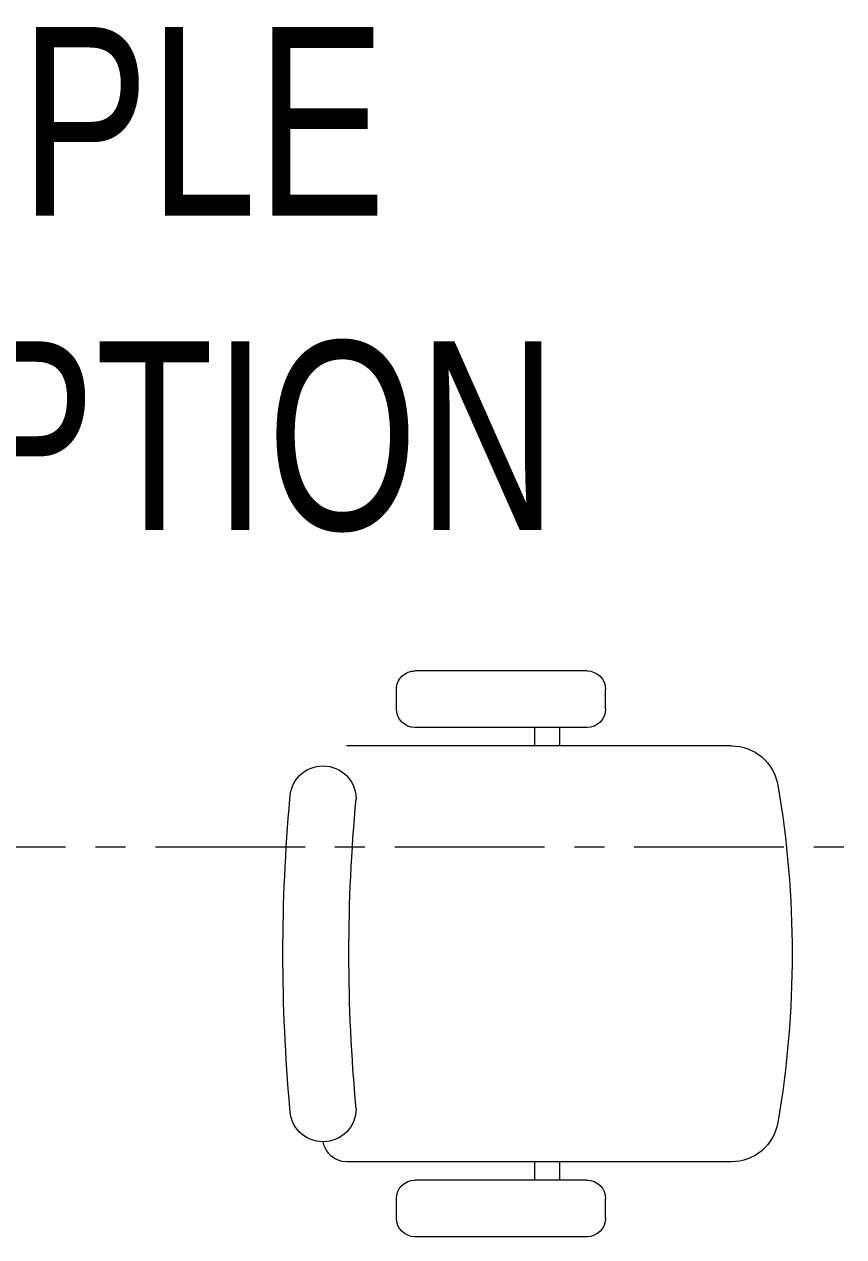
# Model space of a CAD drawing. Header units: millimetres. Extents: x 26027 to 581921, y 7230 to 233891.
# Drawn here: x 569718 to 570587, y 134732 to 136018 of the extents above; entities that cross this region are included whole.
import ezdxf

# ---------------------------------------------------------------- set-up
doc = ezdxf.new("R2010")
doc.units = ezdxf.units.MM
doc.header["$LTSCALE"] = 5
doc.linetypes.add('CENTER', pattern=[50.8, 31.75, -6.35, 6.35, -6.35])
doc.layers.get('0').update_dxf_attribs({"color": 252})
for name, color, linetype, lineweight in [('72_EGR_BASE_TEXT', 252, 'Continuous', 5), ('Medical Equipment and Furniture', 252, 'Continuous', 0), ('NEW', 252, 'Continuous', 5)]:
    doc.layers.add(name, color=color, linetype=linetype, lineweight=lineweight)
doc.layers.add('axes', color=252, linetype='Continuous')
doc.styles.add('X3G_ENTITY_2587EA', font='swisscl.ttf', dxfattribs={"height": 200})

# ---------------------------------------------------------------- blocks, each defined once
blk = doc.blocks.new('*X15')
at = {"color": 0}
for p, q in [((5, 3), (5, 3)), ((5, 3), (5, 3)), ((5, 3), (5, 3)), ((5, 3), (5, 3)), ((5, 3), (5, 3)), ((5, 3), (5, 3)), ((5, 3), (5, 3)), ((5, 3), (5, 3)), ((5, 3), (5, 3)), ((5, 3), (5, 3)), ((5, 3), (5, 3)), ((5, 3), (5, 3)), ((5, 3), (5, 3)), ((5, 3), (5, 3)), ((5, 3), (5, 3)), ((5, 3), (5, 3)), ((5, 3), (5, 3)), ((5, 3), (5, 3)), ((5, 3), (5, 3)), ((5, 3), (5, 3)), ((5, 3), (5, 3)), ((5, 3), (5, 3)), ((5, 3), (5, 3)), ((5, 3), (5, 3)), ((5, 3), (5, 3)), ((5, 3), (5, 3)), ((5, 3), (5, 3)), ((5, 3), (5, 3)), ((5, 3), (5, 3)), ((5, 3), (5, 3)), ((5, 3), (5, 3)), ((5, 3), (5, 3)), ((5, 3), (5, 3)), ((5, 3), (5, 3)), ((5, 3), (5, 3)), ((5, 3), (5, 3)), ((5, 3), (5, 3)), ((5, 3), (5, 3)), ((5, 3), (5, 3)), ((5, 3), (5, 3)), ((5, 3), (5, 3)), ((5, 3), (5, 3)), ((5, 3), (5, 3)), ((5, 3), (5, 3)), ((5, 3), (5, 3)), ((5, 3), (5, 3)), ((5, 3), (5, 3)), ((5, 3), (5, 3)), ((5, 3), (5, 3)), ((5, 3), (5, 3)), ((5, 3), (5, 3)), ((5, 3), (5, 3)), ((5, 3), (5, 3)), ((5, 3), (5, 3)), ((5, 3), (5, 3)), ((5, 3), (5, 3)), ((5, 3), (5, 3)), ((5, 3), (5, 3)), ((5, 3), (5, 3)), ((5, 3), (5, 3)), ((5, 3), (5, 3)), ((5, 3), (5, 3)), ((5, 3), (5, 3)), ((5, 3), (5, 3)), ((5, 3), (5, 3)), ((5, 3), (5, 3)), ((6, 3), (5, 3)), ((5, 3), (5, 3)), ((6, 3), (5, 3)), ((5, 3), (5, 3)), ((6, 3), (5, 3)), ((5, 3), (5, 3)), ((6, 3), (5, 3)), ((5, 3), (5, 3)), ((5, 3), (5, 3)), ((5, 3), (5, 3)), ((5, 3), (5, 3)), ((5, 3), (5, 3)), ((5, 3), (5, 3)), ((5, 3), (5, 3)), ((5, 3), (5, 3)), ((5, 3), (5, 3)), ((5, 3), (5, 3)), ((5, 3), (5, 3)), ((5, 3), (5, 3)), ((5, 3), (5, 3)), ((5, 3), (5, 3)), ((5, 3), (5, 3)), ((5, 3), (5, 3)), ((5, 3), (5, 3)), ((5, 3), (5, 3)), ((5, 3), (5, 3)), ((5, 3), (5, 3)), ((5, 3), (5, 3)), ((5, 3), (5, 3)), ((5, 3), (5, 3)), ((6, 3), (6, 3)), ((6, 3), (6, 3)), ((6, 3), (6, 3)), ((6, 3), (6, 3)), ((6, 3), (6, 3)), ((6, 3), (6, 3)), ((6, 3), (6, 3)), ((6, 3), (6, 3)), ((6, 3), (6, 3)), ((6, 3), (6, 3)), ((6, 3), (6, 3)), ((6, 3), (6, 3)), ((6, 3), (6, 3)), ((6, 3), (6, 3)), ((6, 3), (6, 3)), ((6, 3), (6, 3)), ((6, 3), (6, 3)), ((6, 3), (6, 3)), ((6, 3), (6, 3)), ((6, 3), (6, 3)), ((6, 3), (6, 3)), ((6, 3), (6, 3)), ((6, 3), (6, 3)), ((6, 3), (6, 3)), ((6, 3), (6, 3)), ((6, 3), (6, 3)), ((6, 3), (6, 3)), ((6, 3), (6, 3)), ((6, 3), (6, 3)), ((6, 3), (6, 3)), ((6, 3), (6, 3)), ((6, 3), (6, 3)), ((6, 3), (6, 3)), ((6, 3), (6, 3)), ((6, 3), (6, 3)), ((6, 3), (6, 3)), ((6, 3), (6, 3)), ((6, 3), (6, 3)), ((6, 3), (6, 3)), ((6, 3), (6, 3)), ((6, 3), (6, 3)), ((6, 3), (6, 3)), ((6, 3), (6, 3)), ((6, 3), (6, 3)), ((6, 3), (6, 3)), ((6, 3), (6, 3)), ((6, 3), (6, 3)), ((6, 3), (6, 3)), ((6, 3), (6, 3)), ((6, 3), (6, 3)), ((6, 3), (6, 3)), ((6, 3), (6, 3)), ((6, 3), (6, 3)), ((6, 3), (6, 3)), ((6, 3), (6, 3)), ((6, 3), (6, 3)), ((6, 3), (6, 3)), ((6, 3), (6, 3)), ((6, 3), (6, 3)), ((6, 3), (6, 3)), ((6, 3), (6, 3)), ((6, 3), (6, 3)), ((6, 3), (6, 3)), ((6, 3), (6, 3)), ((6, 3), (6, 3)), ((6, 3), (6, 3)), ((6, 3), (6, 3)), ((6, 3), (6, 3)), ((6, 3), (6, 3)), ((6, 3), (6, 3)), ((6, 3), (6, 3)), ((6, 3), (6, 3)), ((6, 3), (6, 3)), ((6, 3), (6, 3)), ((6, 3), (6, 3)), ((6, 3), (6, 3)), ((6, 3), (6, 3)), ((6, 3), (6, 3)), ((6, 3), (6, 3)), ((6, 3), (6, 3)), ((6, 3), (6, 3)), ((6, 3), (6, 3)), ((6, 3), (6, 3)), ((6, 3), (6, 3)), ((6, 3), (6, 3)), ((6, 3), (6, 3)), ((6, 3), (6, 3)), ((6, 3), (6, 3)), ((6, 3), (6, 3)), ((6, 3), (6, 3)), ((6, 3), (6, 3)), ((6, 3), (6, 3)), ((6, 3), (6, 3)), ((6, 3), (6, 3)), ((6, 3), (6, 3)), ((6, 3), (6, 3)), ((6, 3), (6, 3)), ((6, 3), (6, 3)), ((6, 3), (6, 3)), ((6, 3), (6, 3)), ((6, 3), (6, 3)), ((6, 3), (6, 3)), ((6, 3), (6, 3)), ((6, 3), (6, 3)), ((6, 3), (6, 3)), ((6, 3), (6, 3)), ((6, 3), (6, 3)), ((6, 3), (6, 3)), ((6, 3), (6, 3)), ((6, 3), (6, 3)), ((6, 3), (6, 3)), ((6, 3), (6, 3)), ((6, 3), (6, 3)), ((6, 3), (6, 3)), ((6, 3), (6, 3)), ((6, 3), (6, 3)), ((6, 3), (6, 3)), ((6, 3), (6, 3)), ((6, 3), (6, 3)), ((6, 3), (6, 3)), ((6, 3), (6, 3)), ((6, 3), (6, 3)), ((6, 3), (6, 3)), ((6, 3), (6, 3)), ((6, 3), (6, 3)), ((6, 3), (6, 3)), ((6, 3), (6, 3)), ((6, 3), (6, 3)), ((6, 3), (6, 3)), ((6, 3), (6, 3)), ((6, 3), (6, 3)), ((6, 3), (6, 3)), ((6, 3), (6, 3)), ((6, 3), (6, 3)), ((6, 3), (6, 3)), ((6, 3), (6, 3)), ((6, 3), (6, 3)), ((6, 3), (6, 3)), ((6, 3), (6, 3)), ((6, 3), (6, 3)), ((6, 3), (6, 3)), ((6, 3), (6, 3)), ((6, 3), (6, 3)), ((6, 3), (6, 3)), ((6, 3), (6, 3)), ((6, 3), (6, 3)), ((6, 3), (6, 3)), ((6, 3), (6, 3)), ((6, 3), (6, 3)), ((6, 3), (6, 3)), ((6, 3), (6, 3)), ((6, 3), (6, 3)), ((6, 3), (6, 3)), ((6, 3), (6, 3)), ((6, 3), (6, 3)), ((6, 3), (6, 3)), ((6, 3), (6, 3)), ((6, 3), (6, 3)), ((6, 3), (6, 3)), ((6, 3), (6, 3)), ((6, 3), (6, 3)), ((6, 3), (6, 3)), ((6, 3), (6, 3)), ((6, 3), (6, 3)), ((6, 3), (6, 3)), ((6, 3), (6, 3)), ((6, 3), (6, 3)), ((6, 3), (6, 3)), ((6, 3), (6, 3)), ((6, 3), (6, 3)), ((6, 3), (6, 3)), ((6, 3), (6, 3)), ((6, 3), (6, 3)), ((6, 3), (6, 3)), ((6, 3), (6, 3)), ((6, 3), (6, 3)), ((6, 3), (6, 3)), ((6, 3), (6, 3)), ((6, 3), (6, 3)), ((6, 3), (6, 3)), ((6, 3), (6, 3)), ((6, 3), (6, 3)), ((6, 3), (6, 3)), ((6, 3), (6, 3)), ((6, 3), (6, 3)), ((6, 3), (6, 3)), ((6, 3), (6, 3)), ((6, 3), (6, 3)), ((6, 3), (6, 3)), ((6, 3), (6, 3)), ((6, 3), (6, 3)), ((6, 3), (6, 3)), ((6, 3), (6, 3)), ((6, 3), (6, 3)), ((6, 3), (6, 3)), ((6, 3), (6, 3)), ((6, 3), (6, 3)), ((6, 3), (6, 3)), ((6, 3), (6, 3)), ((6, 3), (6, 3)), ((6, 3), (6, 3)), ((6, 3), (6, 3)), ((6, 3), (6, 3)), ((6, 3), (6, 3)), ((6, 3), (5, 3)), ((6, 3), (5, 3)), ((6, 3), (5, 3)), ((6, 3), (5, 3)), ((6, 3), (5, 3)), ((6, 3), (6, 3)), ((6, 3), (6, 3)), ((6, 3), (6, 3)), ((6, 3), (6, 3)), ((6, 3), (6, 3)), ((6, 3), (6, 3)), ((6, 3), (6, 3)), ((6, 3), (6, 3)), ((6, 3), (6, 3)), ((6, 3), (6, 3)), ((6, 3), (6, 3)), ((6, 3), (6, 3)), ((6, 3), (6, 3)), ((6, 3), (6, 3)), ((6, 3), (6, 3)), ((6, 3), (6, 3)), ((6, 3), (6, 3)), ((6, 3), (6, 3)), ((6, 3), (6, 3)), ((6, 3), (6, 3)), ((6, 3), (6, 3)), ((6, 3), (6, 3)), ((6, 3), (6, 3)), ((6, 3), (6, 3)), ((6, 3), (6, 3)), ((6, 3), (6, 3)), ((6, 3), (6, 3)), ((6, 3), (6, 3)), ((6, 3), (6, 3)), ((6, 3), (6, 3)), ((6, 3), (6, 3)), ((6, 3), (6, 3)), ((6, 3), (6, 3)), ((6, 3), (6, 3)), ((6, 3), (6, 3)), ((6, 3), (6, 3)), ((6, 3), (6, 3)), ((6, 3), (6, 3)), ((6, 3), (6, 3)), ((6, 3), (6, 3)), ((6, 3), (6, 3)), ((6, 3), (6, 3)), ((6, 3), (6, 3)), ((6, 3), (6, 3)), ((6, 3), (6, 3)), ((6, 3), (6, 3)), ((6, 3), (6, 3)), ((6, 3), (6, 3)), ((6, 3), (6, 3)), ((6, 3), (6, 3)), ((6, 3), (6, 3)), ((6, 3), (6, 3)), ((6, 3), (6, 3)), ((6, 3), (6, 3)), ((6, 3), (6, 3)), ((6, 3), (6, 3)), ((6, 3), (6, 3)), ((6, 3), (6, 3)), ((6, 3), (6, 3)), ((6, 3), (6, 3)), ((6, 3), (6, 3)), ((6, 3), (6, 3)), ((6, 3), (6, 3)), ((6, 3), (6, 3)), ((6, 3), (6, 3)), ((6, 3), (6, 3)), ((6, 3), (6, 3)), ((6, 3), (6, 3)), ((6, 3), (6, 3)), ((6, 3), (6, 3)), ((6, 3), (6, 3)), ((6, 3), (6, 3)), ((6, 3), (6, 3)), ((6, 3), (6, 3)), ((6, 3), (6, 3)), ((6, 3), (6, 3)), ((6, 3), (6, 3)), ((6, 3), (6, 3)), ((6, 3), (6, 3)), ((6, 3), (6, 3)), ((6, 3), (6, 3)), ((6, 3), (6, 3)), ((6, 3), (6, 3)), ((6, 3), (6, 3)), ((6, 3), (6, 3)), ((6, 3), (6, 3)), ((6, 3), (6, 3)), ((6, 3), (6, 3)), ((6, 3), (6, 3)), ((6, 3), (6, 3)), ((6, 3), (6, 3)), ((6, 3), (6, 3)), ((6, 3), (6, 3)), ((6, 3), (6, 3)), ((6, 3), (6, 3)), ((6, 3), (6, 3)), ((6, 3), (6, 3)), ((6, 3), (6, 3)), ((6, 3), (6, 3)), ((6, 3), (6, 3)), ((6, 3), (6, 3)), ((6, 3), (6, 3)), ((6, 3), (6, 3)), ((6, 3), (6, 3)), ((6, 3), (6, 3)), ((6, 3), (6, 3)), ((6, 3), (6, 3)), ((6, 3), (6, 3)), ((6, 3), (6, 3)), ((6, 3), (6, 3)), ((6, 3), (6, 3)), ((6, 3), (6, 3)), ((6, 3), (6, 3)), ((6, 3), (6, 3)), ((6, 3), (6, 3)), ((6, 3), (6, 3)), ((6, 3), (6, 3)), ((6, 3), (6, 3)), ((6, 3), (6, 3)), ((6, 3), (6, 3)), ((6, 3), (6, 3)), ((6, 3), (6, 3)), ((6, 3), (6, 3)), ((6, 3), (6, 3)), ((6, 3), (6, 3)), ((6, 3), (6, 3)), ((6, 3), (6, 3)), ((6, 3), (6, 3)), ((6, 3), (6, 3)), ((6, 3), (6, 3)), ((6, 3), (6, 3)), ((6, 3), (6, 3)), ((6, 3), (6, 3)), ((6, 3), (6, 3)), ((6, 3), (6, 3)), ((6, 3), (6, 3)), ((6, 3), (6, 3)), ((6, 3), (6, 3)), ((6, 3), (6, 3)), ((6, 3), (6, 3)), ((6, 3), (6, 3)), ((6, 3), (6, 3)), ((6, 3), (6, 3)), ((6, 3), (6, 3)), ((6, 3), (6, 3)), ((6, 3), (6, 3)), ((6, 3), (6, 3)), ((6, 3), (6, 3)), ((6, 3), (6, 3)), ((6, 3), (6, 3)), ((6, 3), (6, 3)), ((6, 3), (6, 3)), ((6, 3), (6, 3)), ((6, 3), (6, 3)), ((6, 3), (6, 3)), ((6, 3), (6, 3)), ((6, 3), (6, 3)), ((6, 3), (6, 3)), ((6, 3), (6, 3)), ((6, 3), (6, 3)), ((6, 3), (6, 3)), ((6, 3), (6, 3)), ((6, 3), (6, 3)), ((6, 3), (6, 3)), ((6, 3), (6, 3)), ((6, 3), (6, 3)), ((6, 3), (6, 3)), ((6, 3), (6, 3)), ((6, 3), (6, 3)), ((6, 3), (6, 3)), ((6, 3), (6, 3)), ((6, 3), (6, 3)), ((6, 3), (6, 3)), ((6, 3), (6, 3)), ((6, 3), (6, 3)), ((6, 3), (6, 3)), ((6, 3), (6, 3)), ((6, 3), (6, 3)), ((6, 3), (6, 3)), ((6, 3), (6, 3)), ((6, 3), (6, 3)), ((6, 3), (6, 3)), ((6, 3), (6, 3)), ((6, 3), (6, 3)), ((6, 3), (6, 3)), ((6, 3), (6, 3)), ((6, 3), (6, 3)), ((6, 3), (6, 3)), ((6, 3), (6, 3)), ((6, 3), (6, 3)), ((6, 3), (6, 3)), ((6, 3), (6, 3)), ((6, 3), (6, 3)), ((6, 3), (6, 3)), ((6, 3), (6, 3)), ((6, 3), (6, 3)), ((6, 3), (6, 3)), ((6, 3), (6, 3)), ((6, 3), (6, 3)), ((6, 3), (6, 3)), ((6, 3), (6, 3)), ((6, 3), (6, 3)), ((6, 3), (6, 3)), ((6, 3), (6, 3)), ((6, 3), (6, 3)), ((6, 3), (6, 3)), ((6, 3), (6, 3)), ((6, 3), (6, 3)), ((6, 3), (6, 3)), ((6, 3), (6, 3)), ((6, 3), (6, 3)), ((6, 3), (6, 3)), ((6, 3), (6, 3)), ((6, 3), (6, 3)), ((6, 3), (6, 3)), ((6, 3), (6, 3)), ((6, 3), (6, 3)), ((6, 3), (6, 3)), ((6, 3), (6, 3)), ((6, 3), (6, 3)), ((6, 3), (6, 3)), ((6, 3), (6, 3)), ((6, 3), (6, 3)), ((6, 3), (6, 3)), ((6, 3), (6, 3)), ((6, 3), (6, 3)), ((6, 3), (6, 3)), ((6, 3), (6, 3)), ((6, 3), (6, 3)), ((6, 3), (6, 3)), ((6, 3), (6, 3)), ((6, 3), (6, 3)), ((6, 3), (6, 3)), ((6, 3), (6, 3)), ((6, 3), (6, 3)), ((6, 3), (6, 3)), ((6, 3), (6, 3)), ((6, 3), (6, 3)), ((6, 3), (6, 3)), ((6, 3), (6, 3)), ((6, 3), (6, 3)), ((6, 3), (6, 3)), ((6, 3), (6, 3)), ((6, 3), (6, 3)), ((6, 3), (6, 3)), ((6, 3), (6, 3)), ((6, 3), (6, 3)), ((6, 3), (6, 3)), ((6, 3), (6, 3)), ((6, 3), (6, 3)), ((6, 3), (6, 3)), ((6, 3), (6, 3)), ((6, 3), (6, 3)), ((6, 3), (6, 3)), ((6, 3), (6, 3)), ((6, 3), (6, 3)), ((6, 3), (6, 3)), ((6, 3), (6, 3)), ((6, 3), (6, 3)), ((6, 3), (6, 3)), ((6, 3), (6, 3)), ((6, 3), (6, 3)), ((6, 3), (6, 3)), ((6, 3), (6, 3)), ((6, 3), (6, 3)), ((6, 3), (6, 3)), ((6, 3), (6, 3)), ((6, 3), (6, 3)), ((6, 3), (6, 3)), ((6, 3), (6, 3)), ((6, 3), (6, 3)), ((6, 3), (6, 3)), ((6, 3), (6, 3)), ((6, 3), (6, 3)), ((6, 3), (6, 3)), ((6, 3), (6, 3)), ((6, 3), (6, 3)), ((6, 3), (6, 3)), ((6, 3), (6, 3)), ((6, 3), (6, 3)), ((6, 3), (6, 3)), ((6, 3), (6, 3)), ((6, 3), (6, 3)), ((6, 3), (6, 3)), ((6, 3), (6, 3)), ((6, 3), (6, 3)), ((6, 3), (6, 3)), ((6, 3), (6, 3)), ((6, 3), (6, 3)), ((6, 3), (6, 3)), ((6, 3), (6, 3)), ((6, 3), (6, 3)), ((6, 3), (6, 3)), ((6, 3), (6, 3)), ((6, 3), (6, 3)), ((6, 3), (6, 3)), ((6, 3), (6, 3)), ((6, 3), (6, 3)), ((6, 3), (6, 3)), ((6, 3), (6, 3)), ((6, 3), (6, 3)), ((6, 3), (6, 3)), ((6, 3), (6, 3)), ((6, 3), (6, 3)), ((6, 3), (6, 3)), ((6, 3), (6, 3)), ((6, 3), (6, 3)), ((6, 3), (6, 3)), ((6, 3), (6, 3)), ((6, 3), (6, 3)), ((6, 3), (6, 3)), ((6, 3), (6, 3)), ((6, 3), (6, 3)), ((6, 3), (6, 3)), ((6, 3), (6, 3)), ((6, 3), (6, 3)), ((6, 3), (6, 3))]:
    blk.add_line(p, q, dxfattribs=at)
blk = doc.blocks.new('*X16')
at = {"color": 0}
for p, q in [((13, 1), (13, 1)), ((13, 1), (13, 1)), ((13, 1), (13, 1)), ((13, 1), (13, 1)), ((13, 1), (13, 1)), ((13, 1), (13, 1)), ((13, 1), (13, 1)), ((13, 1), (13, 1)), ((13, 1), (13, 1)), ((13, 1), (13, 1)), ((13, 1), (13, 1)), ((13, 1), (13, 1)), ((13, 1), (13, 1)), ((13, 1), (13, 1)), ((13, 1), (13, 1)), ((13, 1), (14, 1)), ((13, 1), (14, 1)), ((13, 1), (14, 1)), ((13, 1), (13, 1)), ((13, 1), (13, 1)), ((13, 1), (13, 1)), ((13, 1), (13, 1)), ((13, 1), (13, 1)), ((13, 1), (13, 1)), ((13, 1), (13, 1)), ((13, 1), (13, 1)), ((13, 1), (13, 1)), ((13, 1), (13, 1)), ((13, 1), (13, 1)), ((13, 1), (13, 1)), ((13, 1), (13, 1)), ((13, 1), (13, 1)), ((13, 1), (13, 1)), ((13, 1), (13, 1)), ((13, 1), (13, 1)), ((13, 1), (13, 1)), ((13, 1), (13, 1)), ((13, 1), (13, 1)), ((13, 1), (13, 1)), ((13, 1), (13, 1)), ((13, 1), (13, 1)), ((13, 1), (13, 1)), ((13, 1), (13, 1)), ((13, 1), (13, 1)), ((13, 1), (13, 1)), ((13, 1), (13, 1)), ((13, 1), (13, 1)), ((13, 1), (13, 1)), ((13, 1), (13, 1)), ((13, 1), (13, 1)), ((13, 1), (13, 1)), ((13, 1), (13, 1)), ((13, 1), (13, 1)), ((13, 1), (13, 1)), ((13, 1), (13, 1)), ((13, 1), (13, 1)), ((13, 1), (13, 1)), ((13, 1), (13, 1)), ((13, 1), (13, 1)), ((13, 1), (13, 1)), ((13, 1), (13, 1)), ((13, 1), (13, 1)), ((13, 1), (13, 1)), ((13, 1), (13, 1)), ((13, 1), (13, 1)), ((13, 1), (13, 1)), ((13, 1), (13, 1)), ((13, 1), (13, 1)), ((13, 1), (13, 1)), ((13, 1), (13, 1)), ((13, 1), (13, 1)), ((13, 1), (13, 1)), ((13, 1), (13, 1)), ((13, 1), (13, 1)), ((13, 1), (13, 1)), ((13, 1), (13, 1)), ((13, 1), (13, 1)), ((13, 1), (13, 1)), ((13, 1), (13, 1)), ((13, 1), (13, 1)), ((13, 1), (13, 1)), ((13, 1), (13, 1)), ((13, 1), (13, 1)), ((13, 1), (13, 1)), ((13, 1), (13, 1)), ((13, 1), (13, 1)), ((13, 1), (13, 1)), ((13, 1), (13, 1)), ((13, 1), (13, 1)), ((13, 1), (13, 1)), ((13, 1), (13, 1)), ((13, 1), (13, 1)), ((13, 1), (13, 1)), ((13, 1), (13, 1)), ((13, 1), (13, 1)), ((13, 1), (13, 1)), ((13, 1), (13, 1)), ((13, 1), (13, 1)), ((13, 1), (13, 1)), ((13, 1), (13, 1)), ((13, 1), (13, 1)), ((13, 1), (13, 1)), ((13, 1), (13, 1)), ((13, 1), (13, 1)), ((13, 1), (13, 1)), ((13, 1), (13, 1)), ((13, 1), (13, 1)), ((13, 1), (13, 1)), ((13, 1), (13, 1)), ((13, 1), (13, 1)), ((13, 1), (13, 1)), ((13, 1), (13, 1)), ((13, 1), (13, 1)), ((13, 1), (13, 1)), ((13, 1), (13, 1)), ((13, 1), (13, 1)), ((13, 1), (13, 1)), ((13, 1), (13, 1)), ((13, 1), (13, 1)), ((13, 1), (13, 1)), ((13, 1), (13, 1)), ((13, 1), (13, 1)), ((13, 1), (13, 1)), ((13, 1), (14, 1)), ((13, 0), (13, 0)), ((13, 0), (13, 0)), ((13, 0), (13, 0)), ((13, 0), (13, 0)), ((13, 0), (13, 0)), ((13, 0), (13, 0)), ((13, 0), (13, 0)), ((13, 0), (13, 0)), ((13, 0), (13, 0)), ((13, 0), (13, 0)), ((13, 0), (13, 0)), ((13, 0), (13, 0)), ((13, 0), (13, 0)), ((13, 0), (13, 0)), ((13, 0), (13, 0)), ((13, 0), (13, 0)), ((13, 0), (13, 0)), ((13, 0), (13, 0)), ((13, 0), (13, 0)), ((13, 0), (13, 0)), ((13, 0), (13, 0)), ((13, 0), (13, 0)), ((13, 0), (13, 0)), ((13, 0), (13, 0)), ((13, 0), (13, 0)), ((13, 0), (13, 0)), ((13, 0), (13, 0)), ((13, 0), (13, 0)), ((13, 0), (13, 0)), ((13, 0), (13, 0)), ((13, 0), (13, 0)), ((13, 0), (13, 0)), ((13, 0), (13, 0)), ((13, 0), (13, 0)), ((13, 0), (13, 0)), ((13, 0), (13, 0)), ((13, 0), (13, 0)), ((13, 0), (13, 0)), ((13, 0), (13, 0)), ((13, 0), (13, 0)), ((13, 0), (13, 0)), ((13, 0), (13, 0)), ((13, 0), (13, 0)), ((13, 0), (13, 0)), ((13, 0), (13, 0)), ((13, 0), (13, 0)), ((13, 0), (13, 0)), ((13, 0), (13, 0)), ((13, 0), (14, 0)), ((13, 0), (14, 0)), ((13, 0), (13, 0)), ((13, 0), (14, 0)), ((14, 1), (14, 1)), ((14, 1), (14, 1)), ((14, 1), (14, 1)), ((14, 1), (14, 1)), ((14, 1), (14, 1)), ((14, 1), (14, 1)), ((14, 1), (14, 1)), ((14, 1), (14, 1)), ((14, 1), (14, 1)), ((14, 1), (14, 1)), ((14, 1), (14, 1)), ((14, 1), (14, 1)), ((14, 1), (14, 1)), ((14, 1), (14, 1)), ((14, 1), (14, 1)), ((14, 1), (14, 1)), ((14, 1), (14, 1)), ((14, 1), (14, 1)), ((14, 1), (14, 1)), ((14, 1), (14, 1)), ((14, 1), (14, 1)), ((14, 1), (14, 1)), ((14, 1), (14, 1)), ((14, 1), (14, 1)), ((14, 1), (14, 1)), ((14, 1), (14, 1)), ((14, 1), (14, 1)), ((14, 1), (14, 1)), ((14, 1), (14, 1)), ((14, 1), (14, 1)), ((14, 1), (14, 1)), ((14, 1), (14, 1)), ((14, 1), (14, 1)), ((14, 1), (14, 1)), ((14, 1), (14, 1)), ((14, 1), (14, 1)), ((14, 1), (14, 1)), ((14, 1), (14, 1)), ((14, 1), (14, 1)), ((14, 1), (14, 1)), ((14, 1), (14, 1)), ((14, 1), (14, 1)), ((14, 1), (14, 1)), ((14, 1), (14, 1)), ((14, 1), (14, 1)), ((14, 1), (14, 1)), ((14, 1), (14, 1)), ((14, 1), (14, 1)), ((14, 1), (14, 1)), ((14, 1), (14, 1)), ((14, 1), (14, 1)), ((14, 1), (14, 1)), ((14, 1), (14, 1)), ((14, 1), (14, 1)), ((14, 1), (14, 1)), ((14, 1), (14, 1)), ((14, 1), (14, 1)), ((14, 1), (14, 1)), ((14, 1), (14, 1)), ((14, 1), (14, 1)), ((14, 1), (14, 1)), ((14, 1), (14, 1)), ((14, 1), (14, 1)), ((14, 1), (14, 1)), ((14, 1), (14, 1)), ((14, 1), (14, 1)), ((14, 1), (14, 1)), ((14, 1), (14, 1)), ((14, 1), (14, 1)), ((14, 1), (14, 1)), ((14, 1), (14, 1)), ((14, 1), (14, 1)), ((14, 1), (14, 1)), ((14, 1), (14, 1)), ((14, 1), (14, 1)), ((14, 1), (14, 1)), ((14, 1), (14, 1)), ((14, 1), (14, 1)), ((14, 1), (14, 1)), ((14, 1), (14, 1)), ((14, 1), (14, 1)), ((14, 1), (14, 1)), ((14, 1), (14, 1)), ((14, 1), (14, 1)), ((14, 1), (14, 1)), ((14, 1), (14, 1)), ((14, 1), (14, 1)), ((14, 1), (14, 1)), ((14, 1), (14, 1)), ((14, 1), (14, 1)), ((14, 1), (14, 1)), ((14, 1), (14, 1)), ((14, 1), (14, 1)), ((14, 1), (14, 1)), ((14, 0), (14, 0)), ((14, 0), (14, 0)), ((14, 0), (14, 0)), ((14, 0), (14, 0)), ((14, 0), (14, 0)), ((14, 0), (14, 0)), ((14, 0), (14, 0)), ((14, 0), (14, 0)), ((14, 0), (14, 0)), ((14, 0), (14, 0)), ((14, 0), (14, 0)), ((14, 0), (14, 0)), ((14, 0), (14, 0)), ((14, 0), (14, 0)), ((14, 0), (14, 0)), ((14, 0), (14, 0)), ((14, 0), (14, 0)), ((14, 0), (14, 0)), ((14, 0), (14, 0)), ((14, 0), (14, 0)), ((14, 0), (14, 0)), ((14, 0), (14, 0)), ((14, 0), (14, 0)), ((14, 0), (14, 0)), ((14, 0), (14, 0)), ((14, 0), (14, 0)), ((14, 0), (14, 0)), ((14, 0), (14, 0)), ((14, 0), (14, 0)), ((14, 0), (14, 0)), ((14, 0), (14, 0)), ((14, 0), (14, 0)), ((14, 0), (14, 0)), ((14, 0), (14, 0)), ((14, 0), (14, 0)), ((14, 0), (14, 0)), ((14, 0), (14, 0)), ((14, 0), (14, 0)), ((14, 0), (14, 0)), ((14, 0), (14, 0)), ((14, 0), (14, 0)), ((14, 0), (14, 0)), ((14, 0), (14, 0)), ((14, 0), (14, 0)), ((14, 0), (14, 0)), ((14, 0), (14, 0)), ((14, 0), (14, 0)), ((14, 0), (14, 0)), ((13, 0), (13, 0)), ((13, 0), (14, 0)), ((13, 0), (13, 0)), ((13, 0), (14, 0)), ((13, 0), (13, 0)), ((13, 0), (14, 0)), ((13, 0), (13, 0)), ((13, 0), (13, 0)), ((13, 0), (13, 0)), ((13, 0), (13, 0)), ((13, 0), (14, 0)), ((13, 0), (13, 0)), ((13, 0), (14, 0)), ((13, 0), (13, 0)), ((13, 0), (14, 0)), ((13, 0), (13, 0)), ((13, 0), (14, 0)), ((13, 0), (13, 0)), ((13, 0), (14, 0)), ((13, 0), (13, 0)), ((13, 0), (14, 0)), ((13, 0), (13, 0)), ((13, 0), (14, 0)), ((13, 0), (13, 0)), ((13, 0), (13, 0)), ((13, 0), (13, 0)), ((13, 0), (14, 0)), ((13, 0), (13, 0)), ((13, 0), (14, 0)), ((13, 0), (13, 0)), ((13, 0), (14, 0)), ((13, 0), (13, 0)), ((13, 0), (14, 0)), ((13, 0), (13, 0)), ((13, 0), (13, 0)), ((13, 0), (13, 0)), ((13, 0), (13, 0)), ((13, 0), (13, 0)), ((13, 0), (13, 0)), ((13, 0), (13, 0)), ((13, 0), (13, 0)), ((13, 0), (13, 0)), ((13, 0), (13, 0)), ((13, 0), (13, 0)), ((13, 0), (13, 0)), ((13, 0), (13, 0)), ((13, 0), (13, 0)), ((13, 0), (13, 0)), ((13, 0), (13, 0)), ((13, 0), (13, 0)), ((13, 0), (13, 0)), ((13, 0), (13, 0)), ((13, 0), (13, 0)), ((13, 0), (13, 0)), ((13, 0), (13, 0)), ((13, 0), (13, 0)), ((13, 0), (13, 0)), ((13, 0), (13, 0)), ((13, 0), (13, 0)), ((13, 0), (13, 0)), ((13, 0), (13, 0)), ((13, 0), (13, 0)), ((13, 0), (13, 0)), ((13, 0), (13, 0)), ((13, -1), (13, -1)), ((13, -1), (13, -1)), ((13, -1), (13, -1)), ((13, -1), (13, -1)), ((13, -1), (13, -1)), ((13, -1), (14, -1)), ((13, -1), (13, -1)), ((14, 0), (14, 0)), ((14, 0), (14, 0)), ((14, 0), (14, 0)), ((14, 0), (14, 0)), ((14, 0), (14, 0)), ((14, 0), (14, 0)), ((14, 0), (14, 0)), ((14, 0), (14, 0)), ((14, 0), (14, 0)), ((14, 0), (14, 0)), ((14, 0), (14, 0)), ((14, 0), (14, 0)), ((14, 0), (14, 0)), ((14, 0), (14, 0)), ((14, 0), (14, 0)), ((13, 0), (14, 0)), ((14, 0), (14, 0)), ((14, 0), (14, 0)), ((14, 0), (14, 0)), ((14, 0), (14, 0)), ((14, 0), (14, 0)), ((14, 0), (14, 0)), ((14, 0), (14, 0)), ((14, 0), (14, 0)), ((14, 0), (14, 0)), ((14, 0), (14, 0)), ((14, 0), (14, 0)), ((14, 0), (14, 0)), ((14, 0), (14, 0)), ((14, 0), (14, 0)), ((14, 0), (14, 0)), ((14, 0), (14, 0)), ((14, 0), (14, 0)), ((14, 0), (14, 0)), ((14, 0), (14, 0)), ((14, 0), (14, 0)), ((14, 0), (14, 0)), ((14, 0), (14, 0)), ((14, 0), (14, 0)), ((14, 0), (14, 0)), ((14, 0), (14, 0)), ((14, 0), (14, 0)), ((14, 0), (14, 0)), ((14, 0), (14, 0)), ((14, 0), (14, 0)), ((14, 0), (14, 0)), ((14, 0), (14, 0)), ((14, 0), (14, 0)), ((14, 0), (14, 0)), ((14, 0), (14, 0)), ((14, -1), (14, -1)), ((14, -1), (14, -1)), ((14, -1), (14, -1)), ((14, -1), (14, -1)), ((14, -1), (14, -1))]:
    blk.add_line(p, q, dxfattribs=at)
blk = doc.blocks.new('GF21018-P')
at = {"color": 0}
for p, q in [((-0.2207, 0.4756), (-0.2207, 0.0675)), ((0.2205, 0.4756), (0.2205, 0.0675)), ((-0.2806, 0.3422), (-0.2598, 0.3422)), ((0.2596, 0.3422), (0.2804, 0.3422)), ((-0.3002, 0.3226), (-0.3002, 0.14)), ((-0.2402, 0.3226), (-0.2402, 0.14)), ((0.24, 0.3226), (0.24, 0.14)), ((0.3, 0.3226), (0.3, 0.14)), ((-0.2402, 0.2937), (-0.2207, 0.2937)), ((0.2205, 0.2937), (0.24, 0.2937)), ((-0.2402, 0.2671), (-0.2207, 0.2671)), ((0.2205, 0.2671), (0.24, 0.2671)), ((-0.2806, 0.1204), (-0.2598, 0.1204)), ((0.2596, 0.1204), (0.2804, 0.1204))]:
    blk.add_line(p, q, dxfattribs=at)
for points in [[(0.24, 0.2937), (0.24, 0.2937), (0.24, 0.2937), (0.24, 0.2937), (0.24, 0.2937), (0.24, 0.2937), (0.24, 0.2937), (0.24, 0.2937), (0.24, 0.2937), (0.24, 0.2937), (0.24, 0.2937), (0.24, 0.2937), (0.24, 0.2937), (0.24, 0.2937), (0.24, 0.2937), (0.24, 0.2937), (0.24, 0.2937), (0.24, 0.2937), (0.24, 0.2937), (0.24, 0.2937), (0.24, 0.2937), (0.24, 0.2937), (0.24, 0.2937), (0.24, 0.2937), (0.24, 0.2937), (0.24, 0.2937), (0.24, 0.2937), (0.24, 0.2937), (0.24, 0.2937), (0.24, 0.2937), (0.24, 0.2937), (0.24, 0.2937), (0.24, 0.2937), (0.24, 0.2937), (0.24, 0.2937), (0.24, 0.2937), (0.24, 0.2937), (0.24, 0.2937), (0.24, 0.2937), (0.24, 0.2937), (0.24, 0.2937), (0.24, 0.2937), (0.24, 0.2937), (0.24, 0.2937), (0.24, 0.2937), (0.24, 0.2937), (0.24, 0.2937), (0.24, 0.2937), (0.24, 0.2937), (0.24, 0.2937), (0.24, 0.2937), (0.24, 0.2937), (0.24, 0.2937), (0.24, 0.2937), (0.24, 0.2937), (0.24, 0.2937), (0.24, 0.2937), (0.24, 0.2937), (0.24, 0.2937), (0.24, 0.2937), (0.24, 0.2937), (0.24, 0.2937), (0.24, 0.2937), (0.24, 0.2937), (0.24, 0.2937), (0.24, 0.2937), (0.24, 0.2937), (0.24, 0.2937), (0.24, 0.2937), (0.24, 0.2937), (0.24, 0.2937), (0.24, 0.2937), (0.24, 0.2937), (0.24, 0.2937), (0.24, 0.2937), (0.24, 0.2937), (0.24, 0.2937), (0.24, 0.2937), (0.24, 0.2937), (0.24, 0.2937), (0.24, 0.2937), (0.24, 0.2937), (0.24, 0.2937), (0.24, 0.2937), (0.24, 0.2937), (0.24, 0.2937), (0.24, 0.2937), (0.24, 0.2937), (0.24, 0.2937), (0.24, 0.2937), (0.24, 0.2937), (0.24, 0.2937), (0.24, 0.2937), (0.24, 0.2937), (0.24, 0.2937), (0.24, 0.2937), (0.24, 0.2937), (0.24, 0.2937), (0.24, 0.2937), (0.24, 0.2937), (0.24, 0.2937), (0.24, 0.2937), (0.24, 0.2937), (0.24, 0.2937), (0.24, 0.2937), (0.24, 0.2937), (0.24, 0.2937), (0.24, 0.2937), (0.24, 0.2937), (0.24, 0.2937), (0.24, 0.2937), (0.24, 0.2937), (0.24, 0.2937), (0.24, 0.2937), (0.24, 0.2937), (0.24, 0.2937), (0.24, 0.2937), (0.24, 0.2937), (0.24, 0.2937), (0.24, 0.2937), (0.24, 0.2937), (0.24, 0.2937), (0.24, 0.2937), (0.24, 0.2937), (0.24, 0.2937), (0.24, 0.2937), (0.24, 0.2937), (0.24, 0.2937), (0.24, 0.2937), (0.24, 0.2937), (0.24, 0.2937), (0.24, 0.2937), (0.24, 0.2937), (0.24, 0.2937), (0.24, 0.2937), (0.24, 0.2937), (0.24, 0.2937), (0.24, 0.2937), (0.24, 0.2937), (0.24, 0.2937), (0.24, 0.2937), (0.24, 0.2937), (0.24, 0.2937), (0.24, 0.2937), (0.24, 0.2937), (0.24, 0.2937), (0.24, 0.2937), (0.24, 0.2937), (0.24, 0.2937), (0.24, 0.2937), (0.24, 0.2937), (0.24, 0.2937), (0.24, 0.2937), (0.24, 0.2937), (0.24, 0.2937), (0.24, 0.2937), (0.24, 0.2937), (0.24, 0.2937), (0.24, 0.2937), (0.24, 0.2937), (0.24, 0.2937), (0.24, 0.2937), (0.24, 0.2937), (0.24, 0.2937), (0.24, 0.2937), (0.24, 0.2937), (0.24, 0.2937), (0.24, 0.2937), (0.24, 0.2937), (0.24, 0.2937), (0.24, 0.2937), (0.24, 0.2937), (0.24, 0.2937), (0.24, 0.2937), (0.24, 0.2937), (0.24, 0.2937), (0.24, 0.2937), (0.24, 0.2937), (0.24, 0.2937), (0.24, 0.2937), (0.24, 0.2937), (0.24, 0.2937), (0.24, 0.2937), (0.24, 0.2937), (0.24, 0.2937), (0.24, 0.2937), (0.24, 0.2937), (0.24, 0.2937), (0.24, 0.2937), (0.24, 0.2937), (0.24, 0.2937), (0.24, 0.2937), (0.24, 0.2937), (0.24, 0.2937), (0.24, 0.2937), (0.24, 0.2937), (0.24, 0.2937), (0.24, 0.2937), (0.24, 0.2937), (0.24, 0.2937), (0.24, 0.2937), (0.24, 0.2937), (0.24, 0.2937), (0.24, 0.2937), (0.24, 0.2937), (0.24, 0.2937), (0.24, 0.2937), (0.24, 0.2937), (0.24, 0.2937), (0.24, 0.2937), (0.24, 0.2937), (0.24, 0.2937), (0.24, 0.2937), (0.24, 0.2937), (0.24, 0.2937), (0.24, 0.2937), (0.24, 0.2937), (0.24, 0.2937), (0.24, 0.2937), (0.24, 0.2937), (0.24, 0.2937), (0.24, 0.2937), (0.24, 0.2937), (0.24, 0.2937), (0.24, 0.2937), (0.24, 0.2937), (0.24, 0.2937), (0.24, 0.2937), (0.24, 0.2937), (0.24, 0.2937), (0.24, 0.2937), (0.24, 0.2937), (0.24, 0.2937), (0.24, 0.2937), (0.24, 0.2937), (0.24, 0.2937), (0.24, 0.2937), (0.24, 0.2937), (0.24, 0.2937), (0.24, 0.2937), (0.24, 0.2937), (0.24, 0.2937), (0.24, 0.2937), (0.24, 0.2937), (0.24, 0.2937), (0.24, 0.2937), (0.24, 0.2937), (0.24, 0.2937), (0.24, 0.2937), (0.24, 0.2937), (0.24, 0.2937), (0.24, 0.2937), (0.24, 0.2937), (0.24, 0.2937), (0.24, 0.2937), (0.24, 0.2937), (0.24, 0.2937), (0.24, 0.2937), (0.24, 0.2937), (0.24, 0.2937), (0.24, 0.2937), (0.24, 0.2937), (0.24, 0.2937), (0.24, 0.2937), (0.24, 0.2937), (0.24, 0.2937), (0.24, 0.2937), (0.24, 0.2937), (0.24, 0.2937), (0.24, 0.2937), (0.24, 0.2937), (0.24, 0.2937), (0.24, 0.2937), (0.24, 0.2937), (0.24, 0.2937), (0.24, 0.2937), (0.24, 0.2937)], [(0.24, 0.2937), (0.24, 0.2937), (0.24, 0.2937), (0.24, 0.2937), (0.24, 0.2937), (0.24, 0.2937), (0.24, 0.2937), (0.24, 0.2937), (0.24, 0.2937), (0.24, 0.2937), (0.24, 0.2937), (0.24, 0.2937), (0.24, 0.2937), (0.24, 0.2937), (0.24, 0.2937), (0.24, 0.2937), (0.24, 0.2937), (0.24, 0.2937), (0.24, 0.2937), (0.24, 0.2937), (0.24, 0.2937), (0.24, 0.2937), (0.24, 0.2937), (0.24, 0.2937), (0.24, 0.2937), (0.24, 0.2937), (0.24, 0.2937), (0.24, 0.2937), (0.24, 0.2937), (0.24, 0.2937), (0.24, 0.2937), (0.24, 0.2937), (0.24, 0.2937), (0.24, 0.2937), (0.24, 0.2937), (0.24, 0.2937), (0.24, 0.2937), (0.24, 0.2937), (0.24, 0.2937), (0.24, 0.2937), (0.24, 0.2937), (0.24, 0.2937), (0.24, 0.2937), (0.24, 0.2937), (0.24, 0.2937), (0.24, 0.2937), (0.24, 0.2937), (0.24, 0.2937), (0.24, 0.2937), (0.24, 0.2937), (0.24, 0.2937), (0.24, 0.2937), (0.24, 0.2937), (0.24, 0.2937), (0.24, 0.2937), (0.24, 0.2937), (0.24, 0.2937), (0.24, 0.2937), (0.24, 0.2937), (0.24, 0.2937), (0.24, 0.2937), (0.24, 0.2937), (0.24, 0.2937), (0.24, 0.2937), (0.24, 0.2937), (0.24, 0.2937), (0.24, 0.2937), (0.24, 0.2937), (0.24, 0.2937), (0.24, 0.2937), (0.24, 0.2937), (0.24, 0.2937), (0.24, 0.2937), (0.24, 0.2937), (0.24, 0.2937), (0.24, 0.2937), (0.24, 0.2937), (0.24, 0.2937), (0.24, 0.2937), (0.24, 0.2937), (0.24, 0.2937), (0.24, 0.2937), (0.24, 0.2937), (0.24, 0.2937), (0.24, 0.2937), (0.24, 0.2937), (0.24, 0.2937), (0.24, 0.2937), (0.24, 0.2937), (0.24, 0.2937), (0.24, 0.2937), (0.24, 0.2937), (0.24, 0.2937), (0.24, 0.2937), (0.24, 0.2937), (0.24, 0.2937), (0.24, 0.2937), (0.24, 0.2937), (0.24, 0.2937), (0.24, 0.2937), (0.24, 0.2937), (0.24, 0.2937), (0.24, 0.2937), (0.24, 0.2937), (0.24, 0.2937), (0.24, 0.2937), (0.24, 0.2937), (0.24, 0.2937), (0.24, 0.2937), (0.24, 0.2937), (0.24, 0.2937), (0.24, 0.2937), (0.24, 0.2937), (0.24, 0.2937), (0.24, 0.2937), (0.24, 0.2937), (0.24, 0.2937), (0.24, 0.2937), (0.24, 0.2937), (0.24, 0.2937), (0.24, 0.2937), (0.24, 0.2937), (0.24, 0.2937), (0.24, 0.2937), (0.24, 0.2937), (0.24, 0.2937), (0.24, 0.2937), (0.24, 0.2937), (0.24, 0.2937), (0.24, 0.2937), (0.24, 0.2937), (0.24, 0.2937), (0.24, 0.2937), (0.24, 0.2937), (0.24, 0.2937), (0.24, 0.2937), (0.24, 0.2937), (0.24, 0.2937), (0.24, 0.2937), (0.24, 0.2937), (0.24, 0.2937), (0.24, 0.2937), (0.24, 0.2937), (0.24, 0.2937), (0.24, 0.2937), (0.24, 0.2937), (0.24, 0.2937), (0.24, 0.2937), (0.24, 0.2937), (0.24, 0.2937), (0.24, 0.2937), (0.24, 0.2937), (0.24, 0.2937), (0.24, 0.2937), (0.24, 0.2937), (0.24, 0.2937), (0.24, 0.2937), (0.24, 0.2937), (0.24, 0.2937), (0.24, 0.2937), (0.24, 0.2937), (0.24, 0.2937), (0.24, 0.2937), (0.24, 0.2937), (0.24, 0.2937), (0.24, 0.2937), (0.24, 0.2937), (0.24, 0.2937), (0.24, 0.2937), (0.24, 0.2937), (0.24, 0.2937), (0.24, 0.2937), (0.24, 0.2937), (0.24, 0.2937), (0.24, 0.2937), (0.24, 0.2937), (0.24, 0.2937), (0.24, 0.2937), (0.24, 0.2937), (0.24, 0.2937), (0.24, 0.2937), (0.24, 0.2937), (0.24, 0.2937), (0.24, 0.2937), (0.24, 0.2937), (0.24, 0.2937), (0.24, 0.2937), (0.24, 0.2937), (0.24, 0.2937), (0.24, 0.2937), (0.24, 0.2937), (0.24, 0.2937), (0.24, 0.2937), (0.24, 0.2937), (0.24, 0.2937), (0.24, 0.2937), (0.24, 0.2937), (0.24, 0.2937), (0.24, 0.2937), (0.24, 0.2937), (0.24, 0.2937), (0.24, 0.2937), (0.24, 0.2937), (0.24, 0.2937), (0.24, 0.2937), (0.24, 0.2937), (0.24, 0.2937), (0.24, 0.2937), (0.24, 0.2937), (0.24, 0.2937), (0.24, 0.2937), (0.24, 0.2937), (0.24, 0.2937), (0.24, 0.2937), (0.24, 0.2937), (0.24, 0.2937), (0.24, 0.2937), (0.24, 0.2937), (0.24, 0.2937)], [(0.24, 0.2937), (0.24, 0.2937), (0.24, 0.2937), (0.24, 0.2937), (0.24, 0.2937), (0.24, 0.2937), (0.24, 0.2937), (0.24, 0.2937), (0.24, 0.2937), (0.24, 0.2937), (0.24, 0.2937), (0.24, 0.2937), (0.24, 0.2937), (0.24, 0.2937), (0.24, 0.2937), (0.24, 0.2937), (0.24, 0.2937), (0.24, 0.2937), (0.24, 0.2937), (0.24, 0.2937), (0.24, 0.2937), (0.24, 0.2937), (0.24, 0.2937), (0.24, 0.2937), (0.24, 0.2937), (0.24, 0.2937), (0.24, 0.2937), (0.24, 0.2937), (0.24, 0.2937), (0.24, 0.2937), (0.24, 0.2937), (0.24, 0.2937), (0.24, 0.2937), (0.24, 0.2937), (0.24, 0.2937), (0.24, 0.2937), (0.24, 0.2937), (0.24, 0.2937), (0.24, 0.2937), (0.24, 0.2937), (0.24, 0.2937), (0.24, 0.2937), (0.24, 0.2937), (0.24, 0.2937), (0.24, 0.2937), (0.24, 0.2937), (0.24, 0.2937), (0.24, 0.2937), (0.24, 0.2937), (0.24, 0.2937), (0.24, 0.2937), (0.24, 0.2937), (0.24, 0.2937), (0.24, 0.2937), (0.24, 0.2937), (0.24, 0.2937), (0.24, 0.2937), (0.24, 0.2937), (0.24, 0.2937), (0.24, 0.2937), (0.24, 0.2937), (0.24, 0.2937), (0.24, 0.2937), (0.24, 0.2937), (0.24, 0.2937), (0.24, 0.2937), (0.24, 0.2937), (0.24, 0.2937), (0.24, 0.2937), (0.24, 0.2937), (0.24, 0.2937), (0.24, 0.2937), (0.24, 0.2937), (0.24, 0.2937), (0.24, 0.2937), (0.24, 0.2937), (0.24, 0.2937), (0.24, 0.2937), (0.24, 0.2937), (0.24, 0.2937), (0.24, 0.2937), (0.24, 0.2937), (0.24, 0.2937), (0.24, 0.2937), (0.24, 0.2937), (0.24, 0.2937), (0.24, 0.2937), (0.24, 0.2937), (0.24, 0.2937), (0.24, 0.2937), (0.24, 0.2937), (0.24, 0.2937), (0.24, 0.2937), (0.24, 0.2937), (0.24, 0.2937), (0.24, 0.2937), (0.24, 0.2937), (0.24, 0.2937), (0.24, 0.2937), (0.24, 0.2937), (0.24, 0.2937), (0.24, 0.2937), (0.24, 0.2937), (0.24, 0.2937), (0.24, 0.2937), (0.24, 0.2937), (0.24, 0.2937), (0.24, 0.2937), (0.24, 0.2937), (0.24, 0.2937), (0.24, 0.2937), (0.24, 0.2937), (0.24, 0.2937), (0.24, 0.2937), (0.24, 0.2937), (0.24, 0.2937), (0.24, 0.2937), (0.24, 0.2937), (0.24, 0.2937), (0.24, 0.2937), (0.24, 0.2937), (0.24, 0.2937), (0.24, 0.2937), (0.24, 0.2937), (0.24, 0.2937), (0.24, 0.2937), (0.24, 0.2937), (0.24, 0.2937), (0.24, 0.2937), (0.24, 0.2937), (0.24, 0.2937), (0.24, 0.2937), (0.24, 0.2937), (0.24, 0.2937), (0.24, 0.2937), (0.24, 0.2937), (0.24, 0.2937), (0.24, 0.2937), (0.24, 0.2937), (0.24, 0.2937), (0.24, 0.2937), (0.24, 0.2937), (0.24, 0.2937), (0.24, 0.2937), (0.24, 0.2937), (0.24, 0.2937), (0.24, 0.2937), (0.24, 0.2937), (0.24, 0.2937), (0.24, 0.2937), (0.24, 0.2937), (0.24, 0.2937), (0.24, 0.2937), (0.24, 0.2937), (0.24, 0.2937), (0.24, 0.2937), (0.24, 0.2937), (0.24, 0.2937), (0.24, 0.2937), (0.24, 0.2937), (0.24, 0.2937), (0.24, 0.2937), (0.24, 0.2937), (0.24, 0.2937), (0.24, 0.2937), (0.24, 0.2937), (0.24, 0.2937), (0.24, 0.2937), (0.24, 0.2937), (0.24, 0.2937), (0.24, 0.2937), (0.24, 0.2937), (0.24, 0.2937), (0.24, 0.2937), (0.24, 0.2937), (0.24, 0.2937), (0.24, 0.2937), (0.24, 0.2937), (0.24, 0.2937), (0.24, 0.2937), (0.24, 0.2937), (0.24, 0.2937), (0.24, 0.2937), (0.24, 0.2937), (0.24, 0.2937), (0.24, 0.2937), (0.24, 0.2937), (0.24, 0.2937), (0.24, 0.2937), (0.24, 0.2937), (0.24, 0.2937), (0.24, 0.2937), (0.24, 0.2937), (0.24, 0.2937), (0.24, 0.2937), (0.24, 0.2937), (0.24, 0.2937), (0.24, 0.2937), (0.24, 0.2937), (0.24, 0.2937), (0.24, 0.2937), (0.24, 0.2937), (0.24, 0.2937), (0.24, 0.2937), (0.24, 0.2937), (0.24, 0.2937), (0.24, 0.2937), (0.24, 0.2937), (0.24, 0.2937), (0.24, 0.2937), (0.24, 0.2937), (0.24, 0.2937), (0.24, 0.2937), (0.24, 0.2937)]]:
    blk.add_lwpolyline(points, close=True, dxfattribs=at)
for centre, radius, start, end in [((-0.0001, -0.5295), 1.0695, 80.3671, 99.6329), ((-0.1707, 0.4756), 0.05, 99.6329, 180), ((0.1705, 0.4756), 0.05, 0, 80.3671), ((-0.2806, 0.3226), 0.0196, 90, 180), ((-0.2598, 0.3226), 0.0196, 360, 90), ((0.2596, 0.3226), 0.0196, 90, 180), ((0.2804, 0.3226), 0.0196, 0, 90), ((-0.2806, 0.14), 0.0196, 180, 270), ((-0.2598, 0.14), 0.0196, 270, 360), ((0.2596, 0.14), 0.0196, 180, 270), ((0.2804, 0.14), 0.0196, 270, 0), ((-0.1643, 0.0425), 0.0351, 90, 270), ((0, 1.8467), 1.7767, 264.6946, 275.3053), ((0.1641, 0.0425), 0.0351, 270, 90), ((-0.1957, 0.0675), 0.025, 180, 261.4721), ((0, 1.8314), 1.8314, 264.8532, 275.147)]:
    blk.add_arc(centre, radius, start, end, dxfattribs=at)
at = {"layer": 'NEW', "color": 0, "linetype": 'Continuous'}
for points in [[(0.24, 0.2937), (0.24, 0.2937), (0.24, 0.2937), (0.24, 0.2937), (0.24, 0.2937), (0.24, 0.2937), (0.24, 0.2937), (0.24, 0.2937)], [(0.24, 0.2937), (0.24, 0.2937), (0.24, 0.2937), (0.24, 0.2937), (0.24, 0.2937), (0.24, 0.2937), (0.24, 0.2937)], [(0.24, 0.2937), (0.24, 0.2937), (0.24, 0.2937), (0.24, 0.2937), (0.24, 0.2937), (0.24, 0.2937), (0.24, 0.2937), (0.24, 0.2937), (0.24, 0.2937)], [(0.24, 0.2937), (0.24, 0.2937), (0.24, 0.2937), (0.24, 0.2937), (0.24, 0.2937), (0.24, 0.2937), (0.24, 0.2937), (0.24, 0.2937), (0.24, 0.2937), (0.24, 0.2937)], [(0.24, 0.2937), (0.24, 0.2937), (0.24, 0.2937), (0.24, 0.2937), (0.24, 0.2937), (0.24, 0.2937), (0.24, 0.2937), (0.24, 0.2937), (0.24, 0.2937), (0.24, 0.2937), (0.24, 0.2937), (0.24, 0.2937), (0.24, 0.2937), (0.24, 0.2937), (0.24, 0.2937)], [(0.24, 0.2937), (0.24, 0.2937), (0.24, 0.2937), (0.24, 0.2937), (0.24, 0.2937), (0.24, 0.2937), (0.24, 0.2937), (0.24, 0.2937), (0.24, 0.2937), (0.24, 0.2937)], [(0.24, 0.2937), (0.24, 0.2937), (0.24, 0.2937), (0.24, 0.2937), (0.24, 0.2937), (0.24, 0.2937), (0.24, 0.2937), (0.24, 0.2937), (0.24, 0.2937), (0.24, 0.2937)], [(0.24, 0.2937), (0.24, 0.2937), (0.24, 0.2937), (0.24, 0.2937), (0.24, 0.2937), (0.24, 0.2937), (0.24, 0.2937), (0.24, 0.2937), (0.24, 0.2937), (0.24, 0.2937)], [(0.24, 0.2937), (0.24, 0.2937), (0.24, 0.2937), (0.24, 0.2937), (0.24, 0.2937), (0.24, 0.2937), (0.24, 0.2937), (0.24, 0.2937), (0.24, 0.2937), (0.24, 0.2937), (0.24, 0.2937), (0.24, 0.2937), (0.24, 0.2937), (0.24, 0.2937), (0.24, 0.2937), (0.24, 0.2937), (0.24, 0.2937), (0.24, 0.2937)], [(0.24, 0.2937), (0.24, 0.2937), (0.24, 0.2937), (0.24, 0.2937), (0.24, 0.2937), (0.24, 0.2937), (0.24, 0.2937), (0.24, 0.2937), (0.24, 0.2937), (0.24, 0.2937), (0.24, 0.2937), (0.24, 0.2937)], [(0.24, 0.2937), (0.24, 0.2937), (0.24, 0.2937), (0.24, 0.2937), (0.24, 0.2937), (0.24, 0.2937), (0.24, 0.2937)], [(0.24, 0.2937), (0.24, 0.2937), (0.24, 0.2937), (0.24, 0.2937), (0.24, 0.2937), (0.24, 0.2937), (0.24, 0.2937), (0.24, 0.2937), (0.24, 0.2937), (0.24, 0.2937), (0.24, 0.2937), (0.24, 0.2937), (0.24, 0.2937), (0.24, 0.2937), (0.24, 0.2937), (0.24, 0.2937), (0.24, 0.2937), (0.24, 0.2937), (0.24, 0.2937), (0.24, 0.2937), (0.24, 0.2937), (0.24, 0.2937), (0.24, 0.2937), (0.24, 0.2937), (0.24, 0.2937), (0.24, 0.2937), (0.24, 0.2937), (0.24, 0.2937), (0.24, 0.2937), (0.24, 0.2937), (0.24, 0.2937), (0.24, 0.2937), (0.24, 0.2937), (0.24, 0.2937), (0.24, 0.2937), (0.24, 0.2937), (0.24, 0.2937), (0.24, 0.2937), (0.24, 0.2937), (0.24, 0.2937), (0.24, 0.2937), (0.24, 0.2937), (0.24, 0.2937), (0.24, 0.2937), (0.24, 0.2937), (0.24, 0.2937), (0.24, 0.2937), (0.24, 0.2937), (0.24, 0.2937), (0.24, 0.2937), (0.24, 0.2937), (0.24, 0.2937), (0.24, 0.2937), (0.24, 0.2937), (0.24, 0.2937), (0.24, 0.2937), (0.24, 0.2937), (0.24, 0.2937), (0.24, 0.2937), (0.24, 0.2937), (0.24, 0.2937), (0.24, 0.2937), (0.24, 0.2937), (0.24, 0.2937), (0.24, 0.2937), (0.24, 0.2937), (0.24, 0.2937), (0.24, 0.2937), (0.24, 0.2937), (0.24, 0.2937), (0.24, 0.2937), (0.24, 0.2937), (0.24, 0.2937), (0.24, 0.2937), (0.24, 0.2937), (0.24, 0.2937), (0.24, 0.2937), (0.24, 0.2937), (0.24, 0.2937), (0.24, 0.2937), (0.24, 0.2937), (0.24, 0.2937), (0.24, 0.2937), (0.24, 0.2937), (0.24, 0.2937), (0.24, 0.2937), (0.24, 0.2937), (0.24, 0.2937), (0.24, 0.2937), (0.24, 0.2937), (0.24, 0.2937), (0.24, 0.2937), (0.24, 0.2937), (0.24, 0.2937), (0.24, 0.2937), (0.24, 0.2937), (0.24, 0.2937), (0.24, 0.2937), (0.24, 0.2937), (0.24, 0.2937), (0.24, 0.2937), (0.24, 0.2937), (0.24, 0.2937), (0.24, 0.2937), (0.24, 0.2937), (0.24, 0.2937), (0.24, 0.2937), (0.24, 0.2937), (0.24, 0.2937), (0.24, 0.2937), (0.24, 0.2937)], [(0.24, 0.2937), (0.24, 0.2937), (0.24, 0.2937), (0.24, 0.2937), (0.24, 0.2937), (0.24, 0.2937), (0.24, 0.2937), (0.24, 0.2937), (0.24, 0.2937), (0.24, 0.2937), (0.24, 0.2937), (0.24, 0.2937), (0.24, 0.2937), (0.24, 0.2937), (0.24, 0.2937), (0.24, 0.2937), (0.24, 0.2937)], [(0.24, 0.2937), (0.24, 0.2937), (0.24, 0.2937), (0.24, 0.2937), (0.24, 0.2937), (0.24, 0.2937), (0.24, 0.2937), (0.24, 0.2937), (0.24, 0.2937), (0.24, 0.2937), (0.24, 0.2937), (0.24, 0.2937), (0.24, 0.2937), (0.24, 0.2937), (0.24, 0.2937), (0.24, 0.2937), (0.24, 0.2937), (0.24, 0.2937), (0.24, 0.2937), (0.24, 0.2937), (0.24, 0.2937), (0.24, 0.2937), (0.24, 0.2937), (0.24, 0.2937), (0.24, 0.2937), (0.24, 0.2937), (0.24, 0.2937), (0.24, 0.2937), (0.24, 0.2937), (0.24, 0.2937), (0.24, 0.2937), (0.24, 0.2937), (0.24, 0.2937), (0.24, 0.2937), (0.24, 0.2937), (0.24, 0.2937), (0.24, 0.2937), (0.24, 0.2937), (0.24, 0.2937), (0.24, 0.2937), (0.24, 0.2937), (0.24, 0.2937), (0.24, 0.2937), (0.24, 0.2937), (0.24, 0.2937), (0.24, 0.2937), (0.24, 0.2937), (0.24, 0.2937), (0.24, 0.2937), (0.24, 0.2937), (0.24, 0.2937), (0.24, 0.2937), (0.24, 0.2937), (0.24, 0.2937), (0.24, 0.2937), (0.24, 0.2937), (0.24, 0.2937), (0.24, 0.2937), (0.24, 0.2937), (0.24, 0.2937), (0.24, 0.2937), (0.24, 0.2937), (0.24, 0.2937), (0.24, 0.2937), (0.24, 0.2937), (0.24, 0.2937), (0.24, 0.2937), (0.24, 0.2937), (0.24, 0.2937), (0.24, 0.2937), (0.24, 0.2937), (0.24, 0.2937), (0.24, 0.2937), (0.24, 0.2937), (0.24, 0.2937), (0.24, 0.2937), (0.24, 0.2937), (0.24, 0.2937), (0.24, 0.2937), (0.24, 0.2937), (0.24, 0.2937), (0.24, 0.2937), (0.24, 0.2937), (0.24, 0.2937), (0.24, 0.2937), (0.24, 0.2937), (0.24, 0.2937), (0.24, 0.2937), (0.24, 0.2937)], [(0.24, 0.2937), (0.24, 0.2937), (0.24, 0.2937), (0.24, 0.2937), (0.24, 0.2937), (0.24, 0.2937), (0.24, 0.2937), (0.24, 0.2937), (0.24, 0.2937), (0.24, 0.2937), (0.24, 0.2937), (0.24, 0.2937), (0.24, 0.2937), (0.24, 0.2937), (0.24, 0.2937), (0.24, 0.2937), (0.24, 0.2937), (0.24, 0.2937), (0.24, 0.2937), (0.24, 0.2937), (0.24, 0.2937), (0.24, 0.2937), (0.24, 0.2937), (0.24, 0.2937), (0.24, 0.2937), (0.24, 0.2937), (0.24, 0.2937), (0.24, 0.2937), (0.24, 0.2937), (0.24, 0.2937), (0.24, 0.2937), (0.24, 0.2937), (0.24, 0.2937), (0.24, 0.2937), (0.24, 0.2937), (0.24, 0.2937), (0.24, 0.2937), (0.24, 0.2937), (0.24, 0.2937), (0.24, 0.2937), (0.24, 0.2937), (0.24, 0.2937), (0.24, 0.2937), (0.24, 0.2937), (0.24, 0.2937), (0.24, 0.2937), (0.24, 0.2937), (0.24, 0.2937), (0.24, 0.2937), (0.24, 0.2937), (0.24, 0.2937), (0.24, 0.2937), (0.24, 0.2937), (0.24, 0.2937)]]:
    blk.add_lwpolyline(points, dxfattribs=at)
at = {"color": 0}
for name, xscale, yscale, zscale in [('*X15', 8.59375e-11, 8.59375e-11, 8.59375e-11), ('*X16', 5.5e-11, 5.5e-11, 5.5e-11)]:
    blk.add_blockref(name, (0.24, 0.2937), dxfattribs=dict(at, xscale=xscale, yscale=yscale, zscale=zscale))

msp = doc.modelspace()

# ---------------------------------------------------------------- linework, layer by layer
at = {"layer": 'axes', "linetype": 'CENTER', "lineweight": 0}
msp.add_line((580937.8, 135145.3, 2.4), (448568.3, 135145.3, 2.4), dxfattribs=at)

# ---------------------------------------------------------------- block references
at = {"layer": 'Medical Equipment and Furniture', "xscale": -1000, "yscale": 1000, "zscale": 1000, "rotation": 270}
msp.add_blockref('GF21018-P', (569992.4, 135032.4, 0), dxfattribs=at)

# ---------------------------------------------------------------- texts
at = {"layer": '72_EGR_BASE_TEXT', "insert": (569685.3, 136015.4), "char_height": 200, "attachment_point": 2, "style": 'X3G_ENTITY_2587EA'}
msp.add_mtext('SAMPLE \\PRECEPTION', dxfattribs=at)

doc.saveas('drawing.dxf')
